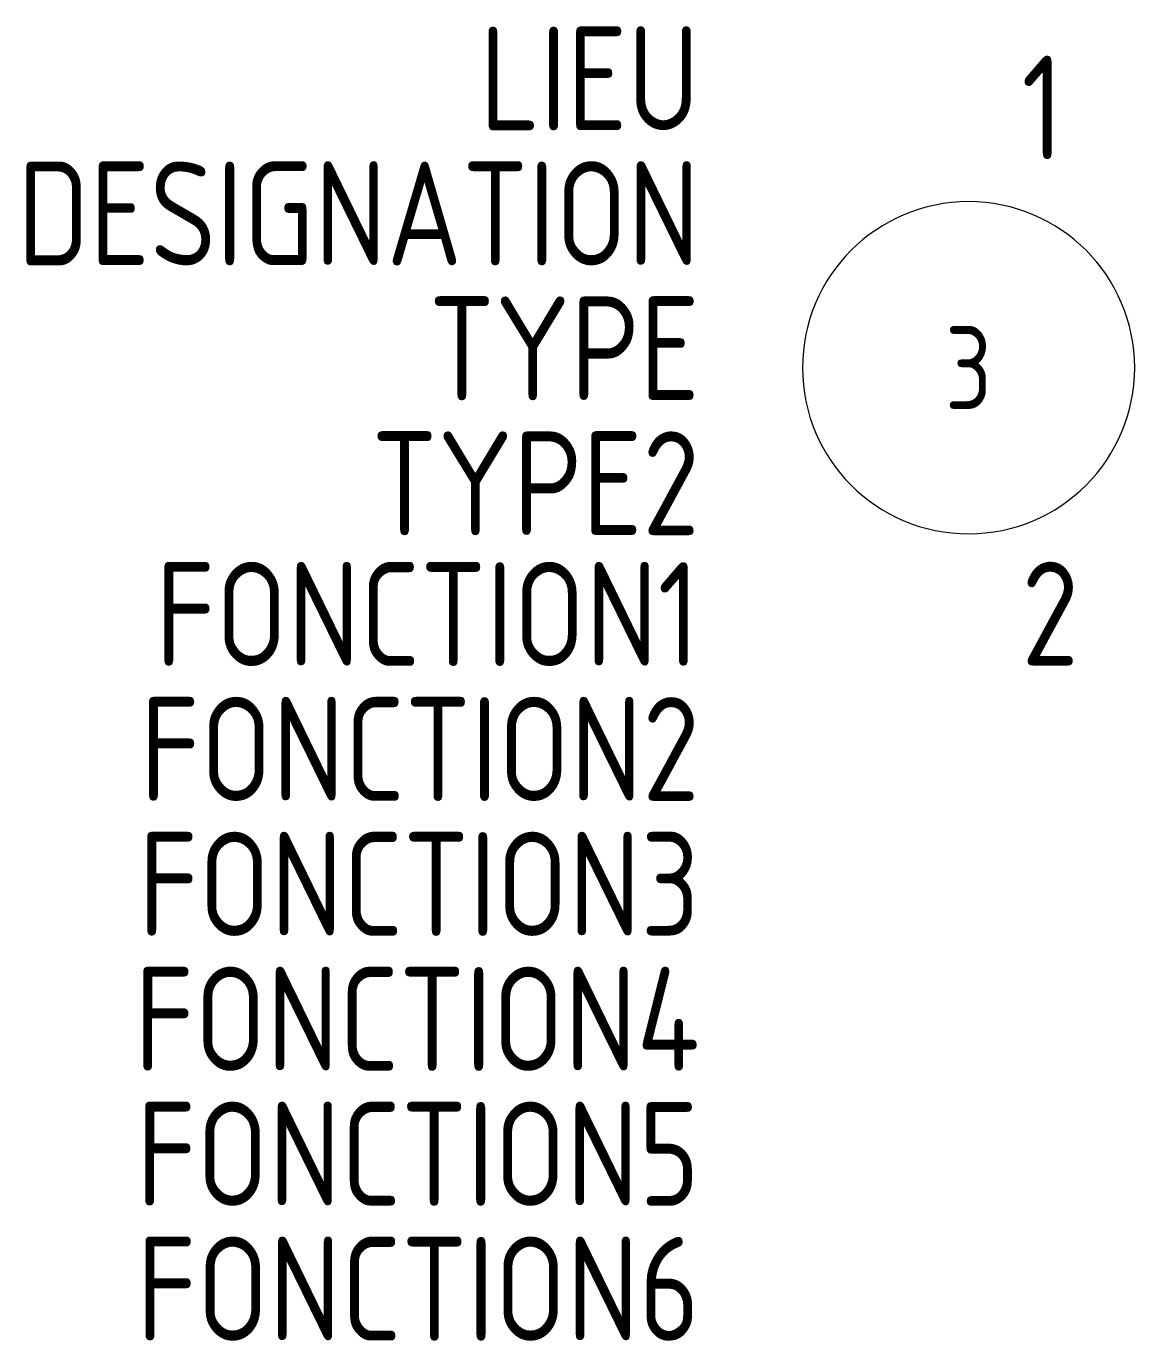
# Model space of a CAD drawing. Header units: millimetres. Extents: x -22.7 to 4, y -27.4 to 4.2.
import ezdxf
from ezdxf.enums import TextEntityAlignment as Align

# ---------------------------------------------------------------- set-up
doc = ezdxf.new("R2010")
doc.units = ezdxf.units.MM
for name, color, linetype in [('SYMB_FIL', 3, 'Continuous'), ('SYMB_TXT_CONTACT', 2, 'Continuous'), ('SYMB_TXT_NOM', 3, 'Continuous')]:
    doc.layers.add(name, color=color, linetype=linetype)
doc.styles.add('NET2_5', font='isocp.shx', dxfattribs={"width": 0.9, "height": 2.5})
doc.styles.add('NET_2', font='isocp.shx', dxfattribs={"width": 0.9, "height": 2})

msp = doc.modelspace()

# ---------------------------------------------------------------- linework, layer by layer
at = {"layer": 'SYMB_FIL'}
for start, end in [(90, 270), (270, 90)]:
    msp.add_arc((0, -4), 4, start, end, dxfattribs=at)

# ---------------------------------------------------------------- texts
at = {"layer": 'SYMB_TXT_CONTACT', "style": 'NET2_5', "width": 0.9, "flags": 8}
for tag, p, s in [('1', (1.275, 1.016), '1'), ('2', (1.275, -11.173), '2')]:
    msp.add_attdef(tag, p, s, height=2.5, dxfattribs=at)
at = {"layer": 'SYMB_TXT_CONTACT', "style": 'NET_2', "width": 0.9, "flags": 8}
msp.add_attdef('3', text='NaCl', height=2, dxfattribs=at).set_placement((0, -4), align=Align.MIDDLE_CENTER)
at = {"layer": 'SYMB_TXT_NOM', "style": 'NET2_5', "width": 0.9, "flags": 8}
for tag, text, p in [('LIEU', '', (-6.475, 1.716)), ('DESIGNATION', 'P?', (-6.475, -1.534)), ('TYPE', '', (-6.475, -4.784)), ('TYPE2', '', (-6.475, -8.034)), ('FONCTION1', '', (-6.475, -11.184)), ('FONCTION2', '', (-6.475, -14.434)), ('FONCTION3', '', (-6.475, -17.684)), ('FONCTION4', '', (-6.475, -20.934)), ('FONCTION5', '', (-6.475, -24.184)), ('FONCTION6', '', (-6.475, -27.434))]:
    msp.add_attdef(tag, text=text, height=2.5, dxfattribs=at).set_placement(p, align=Align.RIGHT)

doc.saveas('drawing.dxf')
